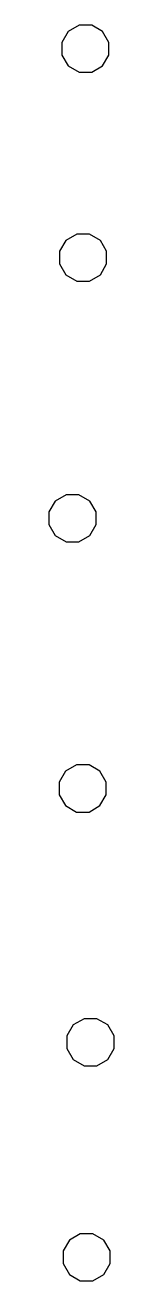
# Model space of a CAD drawing. Extents: x -1.99 to 2.08, y -1.84 to 1.8.
# Drawn here: x -1.994 to -1.807, y -1.817 to 1.785 of the extents above.
import ezdxf

# ---------------------------------------------------------------- set-up
doc = ezdxf.new("R2010")
doc.units = 0
doc.header["$MEASUREMENT"] = 0
doc.layers.add('C', color=7, linetype='Continuous')

msp = doc.modelspace()

# ---------------------------------------------------------------- linework, layer by layer
at = {"layer": 'C'}
for points in [[(-1.9074, 1.7846), (-1.9388, 1.7665), (-1.9569, 1.7351), (-1.9569, 1.6989), (-1.9388, 1.6675), (-1.9074, 1.6494), (-1.8712, 1.6494), (-1.8398, 1.6675), (-1.8217, 1.6989), (-1.8217, 1.7351), (-1.8398, 1.7665), (-1.8712, 1.7846)], [(-1.9139, 1.1854), (-1.9453, 1.1672), (-1.9634, 1.1359), (-1.9634, 1.0996), (-1.9453, 1.0682), (-1.9139, 1.0501), (-1.8777, 1.0501), (-1.8463, 1.0682), (-1.8282, 1.0996), (-1.8282, 1.1359), (-1.8463, 1.1672), (-1.8777, 1.1854)], [(-1.9444, 0.4376), (-1.9757, 0.4195), (-1.9939, 0.3881), (-1.9939, 0.3519), (-1.9757, 0.3205), (-1.9444, 0.3024), (-1.9081, 0.3024), (-1.8767, 0.3205), (-1.8586, 0.3519), (-1.8586, 0.3881), (-1.8767, 0.4195), (-1.9081, 0.4376)], [(-1.915, -0.3372), (-1.9463, -0.3553), (-1.9644, -0.3867), (-1.9644, -0.423), (-1.9463, -0.4543), (-1.915, -0.4725), (-1.8787, -0.4725), (-1.8473, -0.4543), (-1.8292, -0.423), (-1.8292, -0.3867), (-1.8473, -0.3553), (-1.8787, -0.3372)], [(-1.8927, -1.0653), (-1.9241, -1.0834), (-1.9422, -1.1148), (-1.9422, -1.151), (-1.9241, -1.1824), (-1.8927, -1.2005), (-1.8565, -1.2005), (-1.8251, -1.1824), (-1.807, -1.151), (-1.807, -1.1148), (-1.8251, -1.0834), (-1.8565, -1.0653)], [(-1.9038, -1.6822), (-1.9352, -1.7003), (-1.9533, -1.7317), (-1.9533, -1.7679), (-1.9352, -1.7993), (-1.9038, -1.8174), (-1.8676, -1.8174), (-1.8362, -1.7993), (-1.8181, -1.7679), (-1.8181, -1.7317), (-1.8362, -1.7003), (-1.8676, -1.6822)]]:
    msp.add_lwpolyline(points, close=True, dxfattribs=at)

doc.saveas('drawing.dxf')
